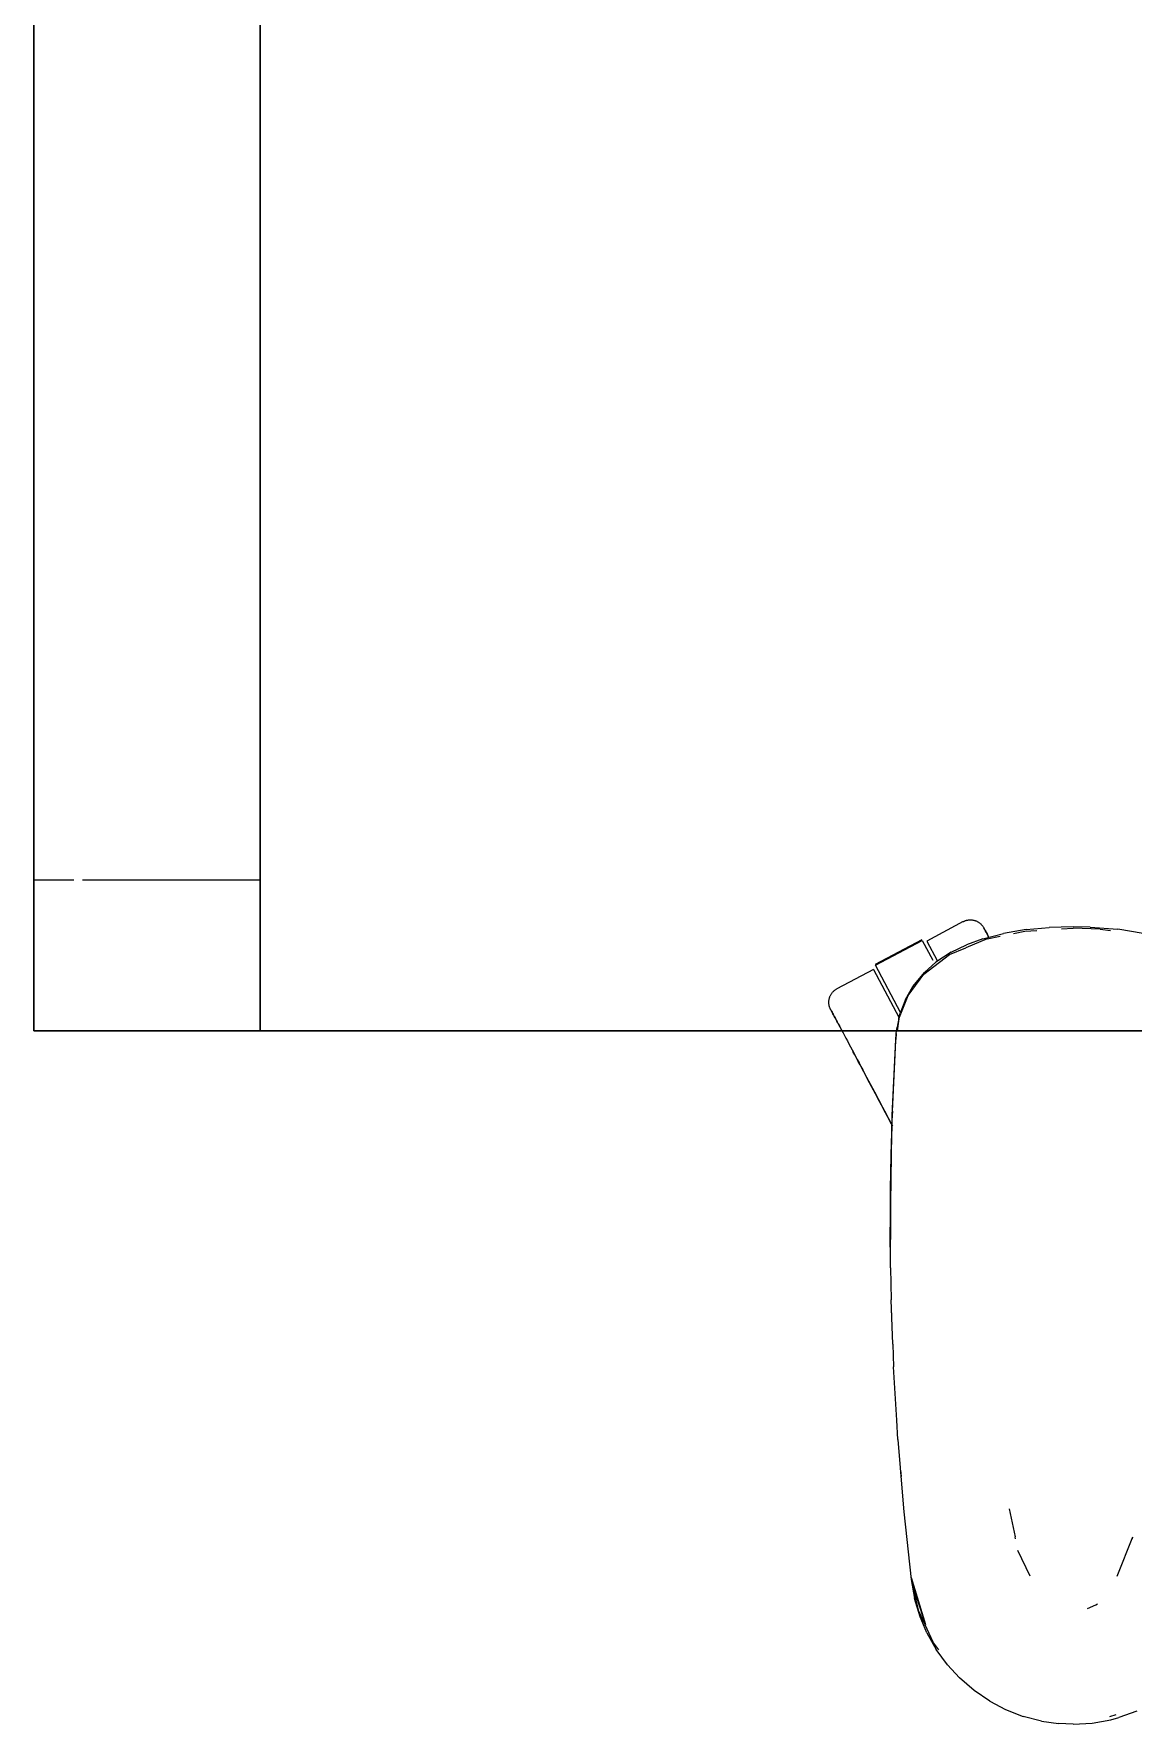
# Model space of a CAD drawing. Header units: millimetres. Extents: x 155927 to 295199, y -4084 to 97293.
# Drawn here: x 229114 to 229405.4, y 19609.1 to 20057.1 of the extents above; entities that cross this region are included whole.
import ezdxf

# ---------------------------------------------------------------- set-up
doc = ezdxf.new("R2010")
doc.units = ezdxf.units.MM
doc.header["$MEASUREMENT"] = 0
doc.layers.add('G-IMPT', color=8, linetype='CONTINUOUS', lineweight=9)
doc.layers.add('I-FURN', color=8, linetype='CONTINUOUS', lineweight=9)

msp = doc.modelspace()

# ---------------------------------------------------------------- linework, layer by layer
at = {"layer": 'G-IMPT'}
for p, q in [((229377.03, 19819.72), (229371.1, 19818.73)), ((229376.69, 19819.31), (229379.9, 19819.51)), ((229377.03, 19819.72), (229383.18, 19820.29)), ((229389.52, 19820.47), (229383.18, 19820.29)), ((229386.41, 19819.91), (229389.52, 19820.1)), ((229394.03, 19820.38), (229389.52, 19820.47)), ((229396.69, 19819.87), (229389.52, 19820.1)), ((229394.03, 19820.38), (229401.34, 19819.81)), ((229396.69, 19819.87), (229399.47, 19819.47)), ((229408.1, 19818.69), (229401.34, 19819.81)), ((229357.21, 19813.73), (229361.29, 19815.71)), ((229366.73, 19817.27), (229361.11, 19814.94)), ((229365.62, 19817.3), (229361.29, 19815.71)), ((229365.62, 19817.3), (229371.1, 19818.73)), ((229366.73, 19817.27), (229370.2, 19817.98)), ((229373.71, 19818.7), (229376.69, 19819.31)), ((229349.93, 19807.89), (229356.72, 19813.1)), ((229353.16, 19811.07), (229350.13, 19808.4)), ((229357.21, 19813.73), (229353.16, 19811.07)), ((229356.72, 19813.1), (229361.11, 19814.94)), ((229345.76, 19802.26), (229349.93, 19807.89)), ((229347.05, 19804.66), (229350.13, 19808.4)), ((229343.35, 19796.07), (229345.76, 19802.26)), ((229345.09, 19801.23), (229347.05, 19804.66)), ((229343.33, 19796.24), (229343.7, 19797.59)), ((229345.09, 19801.23), (229343.7, 19797.59)), ((229342.63, 19792.2), (229342.89, 19793.85)), ((229343.35, 19796.07), (229342.87, 19792.9)), ((229343.33, 19796.24), (229342.89, 19793.85)), ((229341.55, 19770.42), (229342.63, 19792.2)), ((229341.55, 19770.42), (229342.52, 19790.6)), ((229341.59, 19771.63), (229342.63, 19792.2)), ((229342.63, 19792.2), (229342.52, 19790.6)), ((229341.08, 19750.23), (229341.59, 19771.63)), ((229341.08, 19750.23), (229341.55, 19770.42)), ((229341.24, 19760.06), (229341.59, 19771.63)), ((229341.59, 19771.63), (229341.55, 19770.42)), ((229341.24, 19760.06), (229341.04, 19740.84)), ((229341.08, 19750.23), (229341.24, 19760.06)), ((229341.13, 19730.05), (229341.24, 19760.06)), ((229341.1, 19752.27), (229341.17, 19754.18)), ((229341.13, 19730.05), (229341.08, 19750.23)), ((229341.12, 19750.23), (229341.1, 19752.05)), ((229341.13, 19730.05), (229341.04, 19740.84)), ((229341.13, 19730.05), (229341.29, 19721.63)), ((229341.68, 19709.87), (229341.29, 19721.63)), ((229341.43, 19716.69), (229341.42, 19718.19)), ((229341.54, 19714.76), (229341.43, 19716.69)), ((229341.68, 19709.87), (229341.93, 19703.85)), ((229342.74, 19689.71), (229341.93, 19703.85)), ((229343.07, 19684.62), (229342.74, 19689.71)), ((229343.07, 19684.62), (229344.32, 19669.56)), ((229343.72, 19676.43), (229343.89, 19674.76)), ((229344.32, 19669.56), (229344.66, 19665.43)), ((229344.66, 19665.43), (229346.57, 19647.51)), ((229372.54, 19666.22), (229374.11, 19658.79)), ((229374.26, 19658.25), (229374.11, 19658.79)), ((229405.24, 19658.72), (229401.09, 19648.3)), ((229405.24, 19658.72), (229405.14, 19658.25)), ((229378.14, 19648.39), (229374.88, 19655.17)), ((229346.57, 19648.02), (229350.4, 19635.56)), ((229346.57, 19648.02), (229347.49, 19644.7)), ((229346.57, 19647.51), (229347.47, 19642.46)), ((229348.61, 19639.05), (229346.7, 19647.45)), ((229348.93, 19637.6), (229347.47, 19642.46)), ((229350.4, 19635.56), (229347.49, 19644.7)), ((229393.35, 19639.76), (229395.57, 19640.77)), ((229395.57, 19640.77), (229396.02, 19641.07)), ((229348.61, 19639.05), (229352.35, 19630.99)), ((229350.74, 19633.36), (229348.93, 19637.6)), ((229350.74, 19633.36), (229353.25, 19628.92)), ((229353.95, 19628.88), (229352.35, 19630.99)), ((229356.25, 19624.83), (229353.25, 19628.92)), ((229356.25, 19624.83), (229359.42, 19621.4)), ((229363.25, 19618.08), (229359.42, 19621.4)), ((229367.42, 19615.24), (229363.25, 19618.08)), ((229367.42, 19615.24), (229371.58, 19613.06)), ((229371.58, 19613.06), (229376.29, 19611.22)), ((229381.16, 19609.96), (229376.29, 19611.22)), ((229381.16, 19609.96), (229385.67, 19609.31)), ((229389.52, 19609.14), (229385.67, 19609.31)), ((229389.52, 19609.14), (229394.56, 19609.44)), ((229394.56, 19609.44), (229399.51, 19610.32)), ((229400.86, 19611.58), (229399.17, 19611.06)), ((229399.51, 19610.32), (229401.64, 19610.88)), ((229406.41, 19612.59), (229401.64, 19610.88))]:
    msp.add_line(p, q, dxfattribs=at)
at = {"layer": 'I-FURN'}
for p, q in [((229113.98, 19792.9), (229113.98, 20592.9)), ((229113.98, 20592.9), (229113.98, 19792.9)), ((229113.98, 19792.9), (229113.98, 20592.9)), ((229113.98, 20552.9), (229113.98, 19832.9)), ((229173.98, 19832.9), (229173.98, 20552.9)), ((229173.98, 20227.9), (229173.98, 19792.9)), ((229113.98, 19832.9), (229113.98, 19792.9)), ((229113.98, 19832.9), (229124.56, 19832.9)), ((229113.98, 19832.9), (229124.56, 19832.9)), ((229126.88, 19832.9), (229173.98, 19832.9)), ((229126.88, 19832.9), (229173.98, 19832.9)), ((229173.98, 19792.9), (229173.98, 19832.9)), ((229360.39, 19821.84), (229350.7, 19816.69)), ((229360.39, 19821.84), (229360.53, 19821.92)), ((229360.53, 19821.92), (229360.68, 19821.98)), ((229360.68, 19821.98), (229360.83, 19822.05)), ((229360.83, 19822.05), (229360.98, 19822.1)), ((229360.98, 19822.1), (229361.13, 19822.15)), ((229361.13, 19822.15), (229361.29, 19822.19)), ((229361.29, 19822.19), (229361.45, 19822.23)), ((229361.45, 19822.23), (229361.6, 19822.26)), ((229361.6, 19822.26), (229361.76, 19822.28)), ((229361.76, 19822.28), (229361.92, 19822.3)), ((229361.92, 19822.3), (229362.08, 19822.31)), ((229362.08, 19822.31), (229362.25, 19822.32)), ((229362.25, 19822.32), (229362.41, 19822.31)), ((229362.41, 19822.31), (229362.57, 19822.31)), ((229362.57, 19822.31), (229362.73, 19822.29)), ((229362.73, 19822.29), (229362.89, 19822.27)), ((229362.89, 19822.27), (229363.05, 19822.24)), ((229363.05, 19822.24), (229363.2, 19822.21)), ((229363.2, 19822.21), (229363.36, 19822.17)), ((229363.36, 19822.17), (229363.51, 19822.12)), ((229363.51, 19822.12), (229363.67, 19822.07)), ((229363.67, 19822.07), (229363.82, 19822.01)), ((229363.82, 19822.01), (229363.96, 19821.95)), ((229363.96, 19821.95), (229364.11, 19821.88)), ((229364.11, 19821.88), (229364.25, 19821.8)), ((229364.25, 19821.8), (229364.39, 19821.72)), ((229364.39, 19821.72), (229364.53, 19821.63)), ((229364.53, 19821.63), (229364.66, 19821.54)), ((229364.66, 19821.54), (229364.79, 19821.44)), ((229364.79, 19821.44), (229364.91, 19821.34)), ((229364.91, 19821.34), (229365.03, 19821.23)), ((229365.03, 19821.23), (229365.15, 19821.12)), ((229365.15, 19821.12), (229365.26, 19821)), ((229365.26, 19821), (229365.36, 19820.88)), ((229365.36, 19820.88), (229365.47, 19820.76)), ((229365.47, 19820.76), (229365.56, 19820.63)), ((229365.56, 19820.63), (229365.65, 19820.49)), ((229365.65, 19820.49), (229365.74, 19820.36)), ((229365.74, 19820.36), (229365.82, 19820.22)), ((229365.82, 19820.22), (229365.84, 19820.18)), ((229365.84, 19820.18), (229365.85, 19820.16)), ((229365.84, 19820.17), (229365.84, 19820.18)), ((229365.86, 19820.13), (229365.84, 19820.17)), ((229365.85, 19820.16), (229365.88, 19820.1)), ((229365.91, 19820.05), (229365.86, 19820.13)), ((229365.88, 19820.1), (229365.93, 19820)), ((229365.97, 19819.93), (229365.91, 19820.05)), ((229365.93, 19820), (229366.01, 19819.86)), ((229366.06, 19819.76), (229365.97, 19819.93)), ((229366.01, 19819.86), (229366.11, 19819.68)), ((229366.17, 19819.56), (229366.06, 19819.76)), ((229366.11, 19819.68), (229366.22, 19819.46)), ((229366.29, 19819.32), (229366.17, 19819.56)), ((229366.22, 19819.46), (229366.36, 19819.2)), ((229349.38, 19817.05), (229337.02, 19810.48)), ((229337.11, 19810.31), (229349.47, 19816.88)), ((229349.47, 19816.88), (229352.29, 19811.59)), ((229350.7, 19816.69), (229353.46, 19811.5)), ((229366.44, 19819.04), (229366.29, 19819.32)), ((229366.36, 19819.2), (229366.52, 19818.9)), ((229366.61, 19818.73), (229366.44, 19819.04)), ((229366.52, 19818.9), (229366.7, 19818.57)), ((229366.8, 19818.37), (229366.61, 19818.73)), ((229366.7, 19818.57), (229366.89, 19818.19)), ((229367.01, 19817.98), (229366.8, 19818.37)), ((229366.89, 19818.19), (229367.11, 19817.78)), ((229367.24, 19817.55), (229367.01, 19817.98)), ((229336.58, 19809.18), (229326.89, 19804.03)), ((229336.58, 19809.18), (229343.31, 19796.52)), ((229343.76, 19797.8), (229337.11, 19810.31)), ((229324.86, 19801.4), (229324.9, 19801.55)), ((229324.9, 19801.55), (229324.94, 19801.71)), ((229324.94, 19801.71), (229325, 19801.86)), ((229325, 19801.86), (229325.06, 19802.01)), ((229325.06, 19802.01), (229325.12, 19802.16)), ((229325.12, 19802.16), (229325.19, 19802.3)), ((229325.19, 19802.3), (229325.27, 19802.45)), ((229325.27, 19802.45), (229325.35, 19802.59)), ((229325.35, 19802.59), (229325.44, 19802.72)), ((229325.44, 19802.72), (229325.53, 19802.85)), ((229325.53, 19802.85), (229325.63, 19802.98)), ((229325.63, 19802.98), (229325.73, 19803.11)), ((229325.73, 19803.11), (229325.84, 19803.23)), ((229325.84, 19803.23), (229325.95, 19803.34)), ((229325.95, 19803.34), (229326.07, 19803.45)), ((229326.07, 19803.45), (229326.19, 19803.56)), ((229326.19, 19803.56), (229326.31, 19803.66)), ((229326.31, 19803.66), (229326.44, 19803.76)), ((229326.44, 19803.76), (229326.57, 19803.85)), ((229326.57, 19803.85), (229326.71, 19803.93)), ((229326.71, 19803.93), (229326.85, 19804.01)), ((229326.85, 19804.01), (229326.89, 19804.03)), ((229324.75, 19800.6), (229324.76, 19800.76)), ((229324.75, 19800.44), (229324.75, 19800.6)), ((229324.76, 19800.28), (229324.75, 19800.44)), ((229324.76, 19800.76), (229324.78, 19800.92)), ((229324.77, 19800.12), (229324.76, 19800.28)), ((229324.78, 19799.96), (229324.77, 19800.12)), ((229324.78, 19800.92), (229324.8, 19801.08)), ((229324.81, 19799.8), (229324.78, 19799.96)), ((229324.8, 19801.08), (229324.82, 19801.24)), ((229324.84, 19799.64), (229324.81, 19799.8)), ((229324.82, 19801.24), (229324.86, 19801.4)), ((229324.88, 19799.48), (229324.84, 19799.64)), ((229324.92, 19799.33), (229324.88, 19799.48)), ((229324.97, 19799.17), (229324.92, 19799.33)), ((229325.02, 19799.02), (229324.97, 19799.17)), ((229325.08, 19798.87), (229325.02, 19799.02)), ((229325.15, 19798.73), (229325.08, 19798.87)), ((229325.22, 19798.58), (229325.15, 19798.73)), ((229325.23, 19798.58), (229325.22, 19798.58)), ((229325.22, 19798.58), (229325.23, 19798.56)), ((229325.25, 19798.53), (229325.23, 19798.58)), ((229325.23, 19798.56), (229325.27, 19798.5)), ((229325.29, 19798.45), (229325.25, 19798.53)), ((229325.27, 19798.5), (229325.32, 19798.4)), ((229325.36, 19798.33), (229325.29, 19798.45)), ((229325.32, 19798.4), (229325.39, 19798.26)), ((229325.44, 19798.17), (229325.36, 19798.33)), ((229325.39, 19798.26), (229325.49, 19798.08)), ((229325.55, 19797.97), (229325.44, 19798.17)), ((229325.49, 19798.08), (229325.61, 19797.86)), ((229325.68, 19797.73), (229325.55, 19797.97)), ((229325.61, 19797.86), (229325.74, 19797.6)), ((229325.83, 19797.45), (229325.68, 19797.73)), ((229325.74, 19797.6), (229325.9, 19797.31)), ((229326, 19797.13), (229325.83, 19797.45)), ((229325.9, 19797.31), (229326.08, 19796.97)), ((229326.18, 19796.77), (229326, 19797.13)), ((229113.98, 19792.9), (229173.98, 19792.9)), ((229173.98, 19792.9), (229113.98, 19792.9)), ((229113.98, 19792.9), (230713.98, 19792.9)), ((230713.98, 19792.9), (229113.98, 19792.9)), ((229326.08, 19796.97), (229326.28, 19796.6)), ((229326.39, 19796.38), (229326.18, 19796.77)), ((229326.28, 19796.6), (229326.5, 19796.19)), ((229326.62, 19795.95), (229326.39, 19796.38)), ((229326.5, 19796.19), (229326.73, 19795.74)), ((229326.87, 19795.49), (229326.62, 19795.95)), ((229326.73, 19795.74), (229326.99, 19795.26)), ((229327.14, 19794.98), (229326.87, 19795.49)), ((229326.99, 19795.26), (229327.26, 19794.74)), ((229327.42, 19794.45), (229327.14, 19794.98)), ((229327.26, 19794.74), (229327.56, 19794.19)), ((229327.72, 19793.88), (229327.42, 19794.45)), ((229327.56, 19794.19), (229327.87, 19793.61)), ((229327.87, 19793.61), (229328.2, 19792.99)), ((229328.2, 19792.99), (229328.54, 19792.34)), ((229328.54, 19792.34), (229328.9, 19791.67)), ((229328.9, 19791.67), (229329.28, 19790.96)), ((229329.28, 19790.96), (229329.67, 19790.22)), ((229329.67, 19790.22), (229330.07, 19789.46)), ((229330.07, 19789.46), (229330.49, 19788.67)), ((229330.49, 19788.67), (229330.92, 19787.86)), ((229330.92, 19787.86), (229331.37, 19787.03)), ((229331.61, 19786.57), (229331.16, 19787.41)), ((229331.37, 19787.03), (229331.82, 19786.17)), ((229332.07, 19785.7), (229331.61, 19786.57)), ((229331.82, 19786.17), (229332.29, 19785.29)), ((229332.55, 19784.81), (229332.07, 19785.7)), ((229332.29, 19785.29), (229332.77, 19784.4)), ((229333.03, 19783.91), (229332.55, 19784.81)), ((229332.77, 19784.4), (229333.25, 19783.48)), ((229333.52, 19782.98), (229333.03, 19783.91)), ((229333.25, 19783.48), (229333.75, 19782.55)), ((229334.02, 19782.05), (229333.52, 19782.98)), ((229333.75, 19782.55), (229334.25, 19781.61)), ((229334.52, 19781.09), (229334.02, 19782.05)), ((229334.25, 19781.61), (229334.76, 19780.65)), ((229335.03, 19780.13), (229334.52, 19781.09)), ((229334.76, 19780.65), (229335.27, 19779.68)), ((229335.55, 19779.16), (229335.03, 19780.13)), ((229335.27, 19779.68), (229335.79, 19778.7)), ((229336.07, 19778.17), (229335.55, 19779.16)), ((229335.79, 19778.7), (229336.32, 19777.72)), ((229336.6, 19777.18), (229336.07, 19778.17)), ((229336.32, 19777.72), (229336.85, 19776.72)), ((229337.13, 19776.18), (229336.6, 19777.18)), ((229336.85, 19776.72), (229337.38, 19775.72)), ((229337.66, 19775.18), (229337.13, 19776.18)), ((229337.38, 19775.72), (229337.91, 19774.72)), ((229338.2, 19774.18), (229337.66, 19775.18)), ((229337.91, 19774.72), (229338.44, 19773.72)), ((229338.73, 19773.17), (229338.2, 19774.18)), ((229338.44, 19773.72), (229338.98, 19772.71)), ((229339.27, 19772.17), (229338.73, 19773.17)), ((229338.98, 19772.71), (229339.51, 19771.71)), ((229339.8, 19771.17), (229339.27, 19772.17)), ((229339.51, 19771.71), (229340.05, 19770.71)), ((229340.33, 19770.17), (229339.8, 19771.17)), ((229340.05, 19770.71), (229340.58, 19769.71)), ((229340.86, 19769.17), (229340.33, 19770.17)), ((229340.58, 19769.71), (229341.1, 19768.72)), ((229341.39, 19768.19), (229340.86, 19769.17)), ((229341.1, 19768.72), (229341.63, 19767.73))]:
    msp.add_line(p, q, dxfattribs=at)

doc.saveas('drawing.dxf')
